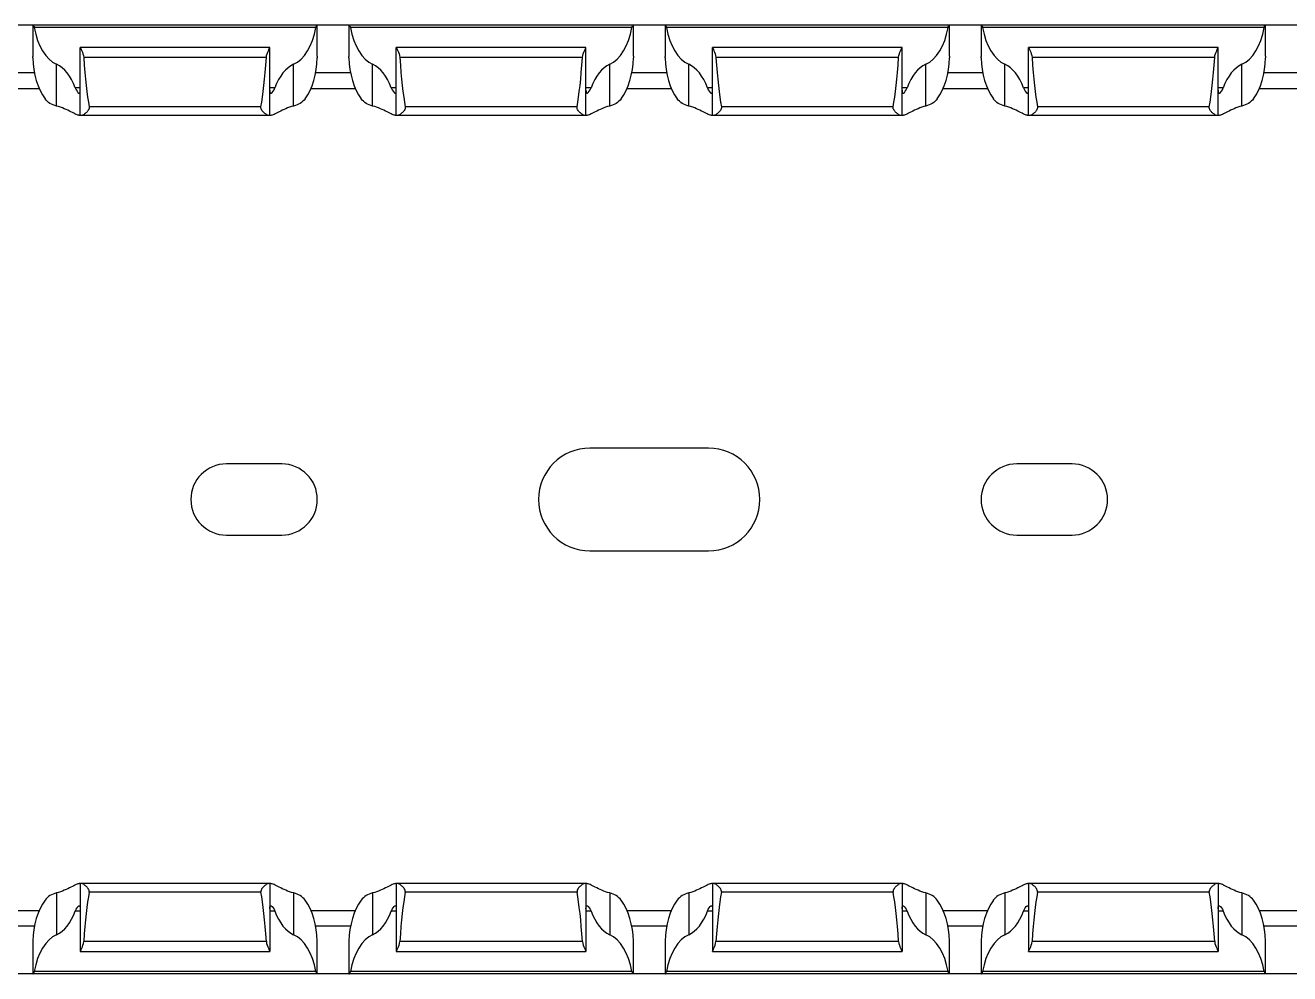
# Model space of a CAD drawing. Header units: millimetres. Extents: x -2573 to 2942, y -1220 to 2800.
# Drawn here: x 2418.4 to 2498.4, y 1097.3 to 1157.3 of the extents above; entities that cross this region are included whole.
import ezdxf

# ---------------------------------------------------------------- set-up
doc = ezdxf.new("R2010")
doc.units = ezdxf.units.MM

msp = doc.modelspace()

# ---------------------------------------------------------------- linework, layer by layer
at = {"linetype": 'Continuous', "lineweight": 30}
for p, q in [((2418.86, 1157.261), (2416.86, 1157.261)), ((2418.86, 1157.261), (2418.86, 1155.295)), ((2418.86, 1157.261), (2418.888, 1157.261)), ((2436.831, 1157.261), (2418.888, 1157.261)), ((2436.768, 1157.111), (2418.951, 1157.111)), ((2436.86, 1157.261), (2436.831, 1157.261)), ((2436.86, 1155.299), (2436.86, 1157.261)), ((2438.86, 1157.261), (2436.86, 1157.261)), ((2438.86, 1157.261), (2438.86, 1155.295)), ((2438.86, 1157.261), (2438.888, 1157.261)), ((2456.831, 1157.261), (2438.888, 1157.261)), ((2456.768, 1157.111), (2438.951, 1157.111)), ((2456.86, 1157.261), (2456.831, 1157.261)), ((2456.86, 1155.299), (2456.86, 1157.261)), ((2458.86, 1157.261), (2456.86, 1157.261)), ((2458.86, 1157.261), (2458.86, 1155.295)), ((2458.86, 1157.261), (2458.888, 1157.261)), ((2476.831, 1157.261), (2458.888, 1157.261)), ((2476.768, 1157.111), (2458.951, 1157.111)), ((2476.86, 1157.261), (2476.831, 1157.261)), ((2476.86, 1155.299), (2476.86, 1157.261)), ((2478.86, 1157.261), (2476.86, 1157.261)), ((2478.86, 1157.261), (2478.86, 1155.295)), ((2478.86, 1157.261), (2478.888, 1157.261)), ((2496.831, 1157.261), (2478.888, 1157.261)), ((2496.768, 1157.111), (2478.951, 1157.111)), ((2496.86, 1157.261), (2496.831, 1157.261)), ((2496.86, 1155.299), (2496.86, 1157.261)), ((2498.86, 1157.261), (2496.86, 1157.261)), ((2433.86, 1155.861), (2421.86, 1155.861)), ((2421.86, 1155.861), (2421.86, 1155.858)), ((2421.86, 1151.561), (2421.86, 1155.858)), ((2433.638, 1155.222), (2422.081, 1155.222)), ((2433.86, 1155.858), (2433.86, 1155.861)), ((2433.86, 1151.561), (2433.86, 1155.858)), ((2453.86, 1155.861), (2441.86, 1155.861)), ((2441.86, 1155.861), (2441.86, 1155.858)), ((2441.86, 1151.561), (2441.86, 1155.858)), ((2453.638, 1155.222), (2442.081, 1155.222)), ((2453.86, 1155.858), (2453.86, 1155.861)), ((2453.86, 1151.561), (2453.86, 1155.858)), ((2473.86, 1155.861), (2461.86, 1155.861)), ((2461.86, 1155.861), (2461.86, 1155.858)), ((2461.86, 1151.561), (2461.86, 1155.858)), ((2473.638, 1155.222), (2462.081, 1155.222)), ((2473.86, 1155.858), (2473.86, 1155.861)), ((2473.86, 1151.561), (2473.86, 1155.858)), ((2493.86, 1155.861), (2481.86, 1155.861)), ((2481.86, 1155.861), (2481.86, 1155.858)), ((2481.86, 1151.561), (2481.86, 1155.858)), ((2493.638, 1155.222), (2482.081, 1155.222)), ((2493.86, 1155.858), (2493.86, 1155.861)), ((2493.86, 1151.561), (2493.86, 1155.858)), ((2420.36, 1152.153), (2420.36, 1154.792)), ((2435.36, 1152.153), (2435.36, 1154.792)), ((2440.36, 1152.153), (2440.36, 1154.792)), ((2455.36, 1152.153), (2455.36, 1154.792)), ((2460.36, 1152.153), (2460.36, 1154.792)), ((2475.36, 1152.153), (2475.36, 1154.792)), ((2480.36, 1152.153), (2480.36, 1154.792)), ((2495.36, 1152.153), (2495.36, 1154.792)), ((2418.96, 1154.261), (2416.759, 1154.261)), ((2438.96, 1154.261), (2436.759, 1154.261)), ((2458.96, 1154.261), (2456.759, 1154.261)), ((2478.96, 1154.261), (2476.759, 1154.261)), ((2498.96, 1154.261), (2496.759, 1154.261)), ((2416.457, 1153.261), (2419.262, 1153.261)), ((2421.86, 1153.311), (2421.542, 1153.311)), ((2434.177, 1153.311), (2433.86, 1153.311)), ((2436.457, 1153.261), (2439.262, 1153.261)), ((2441.86, 1153.311), (2441.542, 1153.311)), ((2454.177, 1153.311), (2453.86, 1153.311)), ((2456.457, 1153.261), (2459.262, 1153.261)), ((2461.86, 1153.311), (2461.542, 1153.311)), ((2474.177, 1153.311), (2473.86, 1153.311)), ((2476.457, 1153.261), (2479.262, 1153.261)), ((2481.86, 1153.311), (2481.542, 1153.311)), ((2494.177, 1153.311), (2493.86, 1153.311)), ((2496.457, 1153.261), (2499.262, 1153.261)), ((2433.296, 1152.105), (2422.424, 1152.105)), ((2453.296, 1152.105), (2442.424, 1152.105)), ((2473.296, 1152.105), (2462.424, 1152.105)), ((2493.296, 1152.105), (2482.424, 1152.105)), ((2421.86, 1151.561), (2421.802, 1151.561)), ((2421.944, 1151.561), (2421.86, 1151.561)), ((2433.775, 1151.561), (2421.944, 1151.561)), ((2433.86, 1151.561), (2433.775, 1151.561)), ((2433.917, 1151.561), (2433.86, 1151.561)), ((2441.86, 1151.561), (2441.802, 1151.561)), ((2441.944, 1151.561), (2441.86, 1151.561)), ((2453.775, 1151.561), (2441.944, 1151.561)), ((2453.86, 1151.561), (2453.775, 1151.561)), ((2453.917, 1151.561), (2453.86, 1151.561)), ((2461.86, 1151.561), (2461.802, 1151.561)), ((2461.944, 1151.561), (2461.86, 1151.561)), ((2473.775, 1151.561), (2461.944, 1151.561)), ((2473.86, 1151.561), (2473.775, 1151.561)), ((2473.917, 1151.561), (2473.86, 1151.561)), ((2481.86, 1151.561), (2481.802, 1151.561)), ((2481.944, 1151.561), (2481.86, 1151.561)), ((2493.775, 1151.561), (2481.944, 1151.561)), ((2493.86, 1151.561), (2493.775, 1151.561)), ((2493.917, 1151.561), (2493.86, 1151.561)), ((2461.61, 1130.511), (2454.11, 1130.511)), ((2434.61, 1129.511), (2431.11, 1129.511)), ((2484.61, 1129.511), (2481.11, 1129.511)), ((2431.11, 1125.011), (2434.61, 1125.011)), ((2481.11, 1125.011), (2484.61, 1125.011)), ((2454.11, 1124.011), (2461.61, 1124.011)), ((2421.86, 1102.961), (2421.802, 1102.961)), ((2421.86, 1102.961), (2421.86, 1098.665)), ((2421.944, 1102.961), (2421.86, 1102.961)), ((2433.775, 1102.961), (2421.944, 1102.961)), ((2433.296, 1102.418), (2422.424, 1102.418)), ((2433.86, 1102.961), (2433.775, 1102.961)), ((2433.86, 1102.961), (2433.86, 1098.665)), ((2433.917, 1102.961), (2433.86, 1102.961)), ((2441.86, 1102.961), (2441.802, 1102.961)), ((2441.86, 1102.961), (2441.86, 1098.665)), ((2441.944, 1102.961), (2441.86, 1102.961)), ((2453.775, 1102.961), (2441.944, 1102.961)), ((2453.296, 1102.418), (2442.424, 1102.418)), ((2453.86, 1102.961), (2453.775, 1102.961)), ((2453.86, 1102.961), (2453.86, 1098.665)), ((2453.917, 1102.961), (2453.86, 1102.961)), ((2461.86, 1102.961), (2461.802, 1102.961)), ((2461.86, 1102.961), (2461.86, 1098.665)), ((2461.944, 1102.961), (2461.86, 1102.961)), ((2473.775, 1102.961), (2461.944, 1102.961)), ((2473.296, 1102.418), (2462.424, 1102.418)), ((2473.86, 1102.961), (2473.775, 1102.961)), ((2473.86, 1102.961), (2473.86, 1098.665)), ((2473.917, 1102.961), (2473.86, 1102.961)), ((2481.86, 1102.961), (2481.802, 1102.961)), ((2481.86, 1102.961), (2481.86, 1098.665)), ((2481.944, 1102.961), (2481.86, 1102.961)), ((2493.775, 1102.961), (2481.944, 1102.961)), ((2493.296, 1102.418), (2482.424, 1102.418)), ((2493.86, 1102.961), (2493.775, 1102.961)), ((2493.86, 1102.961), (2493.86, 1098.665)), ((2493.917, 1102.961), (2493.86, 1102.961)), ((2420.36, 1102.37), (2420.36, 1099.731)), ((2435.36, 1102.37), (2435.36, 1099.731)), ((2440.36, 1102.37), (2440.36, 1099.731)), ((2455.36, 1102.37), (2455.36, 1099.731)), ((2460.36, 1102.37), (2460.36, 1099.731)), ((2475.36, 1102.37), (2475.36, 1099.731)), ((2480.36, 1102.37), (2480.36, 1099.731)), ((2495.36, 1102.37), (2495.36, 1099.731)), ((2416.457, 1101.261), (2419.262, 1101.261)), ((2421.86, 1101.211), (2421.542, 1101.211)), ((2434.177, 1101.211), (2433.86, 1101.211)), ((2436.457, 1101.261), (2439.262, 1101.261)), ((2441.86, 1101.211), (2441.542, 1101.211)), ((2454.177, 1101.211), (2453.86, 1101.211)), ((2456.457, 1101.261), (2459.262, 1101.261)), ((2461.86, 1101.211), (2461.542, 1101.211)), ((2474.177, 1101.211), (2473.86, 1101.211)), ((2476.457, 1101.261), (2479.262, 1101.261)), ((2481.86, 1101.211), (2481.542, 1101.211)), ((2494.177, 1101.211), (2493.86, 1101.211)), ((2496.457, 1101.261), (2499.262, 1101.261)), ((2418.96, 1100.261), (2416.759, 1100.261)), ((2438.96, 1100.261), (2436.759, 1100.261)), ((2458.96, 1100.261), (2456.759, 1100.261)), ((2478.96, 1100.261), (2476.759, 1100.261)), ((2498.96, 1100.261), (2496.759, 1100.261)), ((2418.86, 1099.227), (2418.86, 1097.261)), ((2433.638, 1099.3), (2422.081, 1099.3)), ((2436.86, 1097.261), (2436.86, 1099.224)), ((2438.86, 1099.227), (2438.86, 1097.261)), ((2453.638, 1099.3), (2442.081, 1099.3)), ((2456.86, 1097.261), (2456.86, 1099.224)), ((2458.86, 1099.227), (2458.86, 1097.261)), ((2473.638, 1099.3), (2462.081, 1099.3)), ((2476.86, 1097.261), (2476.86, 1099.224)), ((2478.86, 1099.227), (2478.86, 1097.261)), ((2493.638, 1099.3), (2482.081, 1099.3)), ((2496.86, 1097.261), (2496.86, 1099.224)), ((2421.86, 1098.661), (2421.86, 1098.665)), ((2421.86, 1098.661), (2433.86, 1098.661)), ((2433.86, 1098.665), (2433.86, 1098.661)), ((2441.86, 1098.661), (2441.86, 1098.665)), ((2441.86, 1098.661), (2453.86, 1098.661)), ((2453.86, 1098.665), (2453.86, 1098.661)), ((2461.86, 1098.661), (2461.86, 1098.665)), ((2461.86, 1098.661), (2473.86, 1098.661)), ((2473.86, 1098.665), (2473.86, 1098.661)), ((2481.86, 1098.661), (2481.86, 1098.665)), ((2481.86, 1098.661), (2493.86, 1098.661)), ((2493.86, 1098.665), (2493.86, 1098.661)), ((2418.86, 1097.261), (2416.86, 1097.261)), ((2418.86, 1097.261), (2418.888, 1097.261)), ((2436.831, 1097.261), (2418.888, 1097.261)), ((2436.768, 1097.411), (2418.951, 1097.411)), ((2436.86, 1097.261), (2436.831, 1097.261)), ((2438.86, 1097.261), (2436.86, 1097.261)), ((2438.86, 1097.261), (2438.888, 1097.261)), ((2456.831, 1097.261), (2438.888, 1097.261)), ((2456.768, 1097.411), (2438.951, 1097.411)), ((2456.86, 1097.261), (2456.831, 1097.261)), ((2458.86, 1097.261), (2456.86, 1097.261)), ((2458.86, 1097.261), (2458.888, 1097.261)), ((2476.831, 1097.261), (2458.888, 1097.261)), ((2476.768, 1097.411), (2458.951, 1097.411)), ((2476.86, 1097.261), (2476.831, 1097.261)), ((2478.86, 1097.261), (2476.86, 1097.261)), ((2478.86, 1097.261), (2478.888, 1097.261)), ((2496.831, 1097.261), (2478.888, 1097.261)), ((2496.768, 1097.411), (2478.951, 1097.411)), ((2496.86, 1097.261), (2496.831, 1097.261)), ((2498.86, 1097.261), (2496.86, 1097.261))]:
    msp.add_line(p, q, dxfattribs=at)
for centre, radius, start, end in [((2454.11, 1127.261), 3.25, 90, 270), ((2461.61, 1127.261), 3.25, 270, 90), ((2431.11, 1127.261), 2.25, 90, 270), ((2434.61, 1127.261), 2.25, 270, 90), ((2481.11, 1127.261), 2.25, 90, 270), ((2484.61, 1127.261), 2.25, 270, 90)]:
    msp.add_arc(centre, radius, start, end, dxfattribs=at)
for centre, major_axis, ratio, start_param, end_param in [((2420.86, 1158.146), (0, 3.464), 0.57735, 1.874101, 2.888912), ((2434.86, 1158.146), (0, 3.464), 0.57735, 3.394273, 4.409084), ((2440.86, 1158.146), (0, 3.464), 0.57735, 1.874101, 2.888912), ((2454.86, 1158.146), (0, 3.464), 0.57735, 3.394273, 4.409084), ((2460.86, 1158.146), (0, 3.464), 0.57735, 1.874101, 2.888912), ((2474.86, 1158.146), (0, 3.464), 0.57735, 3.394273, 4.409084), ((2480.86, 1158.146), (0, 3.464), 0.57735, 1.874101, 2.888912), ((2494.86, 1158.146), (0, 3.464), 0.57735, 3.394273, 4.409084), ((2420.86, 1155.346), (0, 3.464), 0.57735, 1.609674, 2.480666), ((2422.86, 1162.392), (0, 11.43), 0.087489, 2.248826, 2.690566), ((2432.86, 1162.392), (0, 11.43), 0.087489, 3.592619, 4.034359), ((2434.86, 1155.346), (0, 3.464), 0.57735, 3.80252, 4.673511), ((2440.86, 1155.346), (0, 3.464), 0.57735, 1.609674, 2.480666), ((2442.86, 1162.392), (0, 11.43), 0.087489, 2.248826, 2.690566), ((2452.86, 1162.392), (0, 11.43), 0.087489, 3.592619, 4.034359), ((2454.86, 1155.346), (0, 3.464), 0.57735, 3.80252, 4.673511), ((2460.86, 1155.346), (0, 3.464), 0.57735, 1.609674, 2.480666), ((2462.86, 1162.392), (0, 11.43), 0.087489, 2.248826, 2.690566), ((2472.86, 1162.392), (0, 11.43), 0.087489, 3.592619, 4.034359), ((2474.86, 1155.346), (0, 3.464), 0.57735, 3.80252, 4.673511), ((2480.86, 1155.346), (0, 3.464), 0.57735, 1.609674, 2.480666), ((2482.86, 1162.392), (0, 11.43), 0.087489, 2.248826, 2.690566), ((2492.86, 1162.392), (0, 11.43), 0.087489, 3.592619, 4.034359), ((2494.86, 1155.346), (0, 3.464), 0.57735, 3.80252, 4.673511), ((2419.86, 1151.438), (0, 3.464), 0.57735, 5.283837, 6.030505), ((2435.86, 1151.438), (0, 3.464), 0.57735, 0.25268, 0.999349), ((2439.86, 1151.438), (0, 3.464), 0.57735, 5.283837, 6.030505), ((2455.86, 1151.438), (0, 3.464), 0.57735, 0.25268, 0.999349), ((2459.86, 1151.438), (0, 3.464), 0.57735, 5.283837, 6.030505), ((2475.86, 1151.438), (0, 3.464), 0.57735, 0.25268, 0.999349), ((2479.86, 1151.438), (0, 3.464), 0.57735, 5.283837, 6.030505), ((2495.86, 1151.438), (0, 3.464), 0.57735, 0.25268, 0.999349), ((2422.86, 1092.131), (0, 11.43), 0.087489, 0.451027, 0.892766), ((2432.86, 1092.131), (0, 11.43), 0.087489, 5.390419, 5.832158), ((2442.86, 1092.131), (0, 11.43), 0.087489, 0.451027, 0.892766), ((2452.86, 1092.131), (0, 11.43), 0.087489, 5.390419, 5.832158), ((2462.86, 1092.131), (0, 11.43), 0.087489, 0.451027, 0.892766), ((2472.86, 1092.131), (0, 11.43), 0.087489, 5.390419, 5.832158), ((2482.86, 1092.131), (0, 11.43), 0.087489, 0.451027, 0.892766), ((2492.86, 1092.131), (0, 11.43), 0.087489, 5.390419, 5.832158), ((2420.86, 1099.176), (0, 3.464), 0.57735, 0.660927, 1.531918), ((2434.86, 1099.176), (0, 3.464), 0.57735, 4.751267, 5.622258), ((2440.86, 1099.176), (0, 3.464), 0.57735, 0.660927, 1.531918), ((2454.86, 1099.176), (0, 3.464), 0.57735, 4.751267, 5.622258), ((2460.86, 1099.176), (0, 3.464), 0.57735, 0.660927, 1.531918), ((2474.86, 1099.176), (0, 3.464), 0.57735, 4.751267, 5.622258), ((2480.86, 1099.176), (0, 3.464), 0.57735, 0.660927, 1.531918), ((2494.86, 1099.176), (0, 3.464), 0.57735, 4.751267, 5.622258), ((2419.86, 1103.085), (0, 3.464), 0.57735, 3.394273, 4.140941), ((2435.86, 1103.085), (0, 3.464), 0.57735, 2.142244, 2.888912), ((2439.86, 1103.085), (0, 3.464), 0.57735, 3.394273, 4.140941), ((2455.86, 1103.085), (0, 3.464), 0.57735, 2.142244, 2.888912), ((2459.86, 1103.085), (0, 3.464), 0.57735, 3.394273, 4.140941), ((2475.86, 1103.085), (0, 3.464), 0.57735, 2.142244, 2.888912), ((2479.86, 1103.085), (0, 3.464), 0.57735, 3.394273, 4.140941), ((2495.86, 1103.085), (0, 3.464), 0.57735, 2.142244, 2.888912), ((2420.86, 1096.376), (0, 3.464), 0.57735, 0.25268, 1.267492), ((2434.86, 1096.376), (0, 3.464), 0.57735, 5.015694, 6.030505), ((2440.86, 1096.376), (0, 3.464), 0.57735, 0.25268, 1.267492), ((2454.86, 1096.376), (0, 3.464), 0.57735, 5.015694, 6.030505), ((2460.86, 1096.376), (0, 3.464), 0.57735, 0.25268, 1.267492), ((2474.86, 1096.376), (0, 3.464), 0.57735, 5.015694, 6.030505), ((2480.86, 1096.376), (0, 3.464), 0.57735, 0.25268, 1.267492), ((2494.86, 1096.376), (0, 3.464), 0.57735, 5.015694, 6.030505)]:
    msp.add_ellipse(centre, major_axis=major_axis, ratio=ratio, start_param=start_param, end_param=end_param, dxfattribs=at)
for points, knots in [([(2418.888, 1157.261), (2418.897, 1157.261), (2418.909, 1157.247), (2418.931, 1157.195), (2418.943, 1157.157), (2418.951, 1157.111)], [0, 0, 0, 0, 0.5, 0.5, 1, 1, 1, 1]), ([(2436.768, 1157.111), (2436.777, 1157.157), (2436.788, 1157.195), (2436.811, 1157.247), (2436.822, 1157.261), (2436.831, 1157.261)], [0, 0, 0, 0, 0.5, 0.5, 1, 1, 1, 1]), ([(2438.888, 1157.261), (2438.897, 1157.261), (2438.909, 1157.247), (2438.931, 1157.195), (2438.943, 1157.157), (2438.951, 1157.111)], [0, 0, 0, 0, 0.5, 0.5, 1, 1, 1, 1]), ([(2456.768, 1157.111), (2456.777, 1157.157), (2456.788, 1157.195), (2456.811, 1157.247), (2456.822, 1157.261), (2456.831, 1157.261)], [0, 0, 0, 0, 0.5, 0.5, 1, 1, 1, 1]), ([(2458.888, 1157.261), (2458.897, 1157.261), (2458.909, 1157.247), (2458.931, 1157.195), (2458.943, 1157.157), (2458.951, 1157.111)], [0, 0, 0, 0, 0.5, 0.5, 1, 1, 1, 1]), ([(2476.768, 1157.111), (2476.777, 1157.157), (2476.788, 1157.195), (2476.811, 1157.247), (2476.822, 1157.261), (2476.831, 1157.261)], [0, 0, 0, 0, 0.5, 0.5, 1, 1, 1, 1]), ([(2478.888, 1157.261), (2478.897, 1157.261), (2478.909, 1157.247), (2478.931, 1157.195), (2478.943, 1157.157), (2478.951, 1157.111)], [0, 0, 0, 0, 0.5, 0.5, 1, 1, 1, 1]), ([(2496.768, 1157.111), (2496.777, 1157.157), (2496.788, 1157.195), (2496.811, 1157.247), (2496.822, 1157.261), (2496.831, 1157.261)], [0, 0, 0, 0, 0.5, 0.5, 1, 1, 1, 1]), ([(2418.861, 1155.211), (2418.861, 1155.224), (2418.86, 1155.257), (2418.86, 1155.28), (2418.86, 1155.295)], [0, 0, 0, 0, 0.381561, 1, 1, 1, 1]), ([(2421.86, 1155.858), (2421.86, 1155.849), (2421.87, 1155.826), (2421.906, 1155.755), (2421.931, 1155.707), (2422.009, 1155.538), (2422.069, 1155.389), (2422.081, 1155.222)], [0, 0, 0, 0, 0.25, 0.25, 0.5, 0.5, 1, 1, 1, 1]), ([(2433.638, 1155.222), (2433.65, 1155.388), (2433.71, 1155.539), (2433.789, 1155.707), (2433.813, 1155.755), (2433.849, 1155.826), (2433.86, 1155.849), (2433.86, 1155.858)], [0, 0, 0, 0, 0.5, 0.5, 0.75, 0.75, 1, 1, 1, 1]), ([(2436.86, 1155.299), (2436.86, 1155.298), (2436.86, 1155.281), (2436.859, 1155.247), (2436.858, 1155.215), (2436.858, 1155.211)], [0, 0, 0, 0, 0.03818, 0.888921, 1, 1, 1, 1]), ([(2438.861, 1155.211), (2438.861, 1155.224), (2438.86, 1155.257), (2438.86, 1155.28), (2438.86, 1155.295)], [0, 0, 0, 0, 0.381561, 1, 1, 1, 1]), ([(2441.86, 1155.858), (2441.86, 1155.849), (2441.87, 1155.826), (2441.906, 1155.755), (2441.931, 1155.707), (2442.009, 1155.538), (2442.069, 1155.389), (2442.081, 1155.222)], [0, 0, 0, 0, 0.25, 0.25, 0.5, 0.5, 1, 1, 1, 1]), ([(2453.638, 1155.222), (2453.65, 1155.388), (2453.71, 1155.539), (2453.789, 1155.707), (2453.813, 1155.755), (2453.849, 1155.826), (2453.86, 1155.849), (2453.86, 1155.858)], [0, 0, 0, 0, 0.5, 0.5, 0.75, 0.75, 1, 1, 1, 1]), ([(2456.86, 1155.299), (2456.86, 1155.298), (2456.86, 1155.281), (2456.859, 1155.247), (2456.858, 1155.215), (2456.858, 1155.211)], [0, 0, 0, 0, 0.03818, 0.88892, 1, 1, 1, 1]), ([(2458.861, 1155.211), (2458.861, 1155.224), (2458.86, 1155.257), (2458.86, 1155.28), (2458.86, 1155.295)], [0, 0, 0, 0, 0.3815603, 1, 1, 1, 1]), ([(2461.86, 1155.858), (2461.86, 1155.849), (2461.87, 1155.826), (2461.906, 1155.755), (2461.931, 1155.707), (2462.009, 1155.538), (2462.069, 1155.389), (2462.081, 1155.222)], [0, 0, 0, 0, 0.25, 0.25, 0.5, 0.5, 1, 1, 1, 1]), ([(2473.638, 1155.222), (2473.65, 1155.388), (2473.71, 1155.539), (2473.789, 1155.707), (2473.813, 1155.755), (2473.849, 1155.826), (2473.86, 1155.849), (2473.86, 1155.858)], [0, 0, 0, 0, 0.5, 0.5, 0.75, 0.75, 1, 1, 1, 1]), ([(2476.86, 1155.299), (2476.86, 1155.298), (2476.86, 1155.281), (2476.859, 1155.247), (2476.858, 1155.215), (2476.858, 1155.211)], [0, 0, 0, 0, 0.038179, 0.88892, 1, 1, 1, 1]), ([(2478.861, 1155.211), (2478.861, 1155.224), (2478.86, 1155.257), (2478.86, 1155.28), (2478.86, 1155.295)], [0, 0, 0, 0, 0.381561, 1, 1, 1, 1]), ([(2481.86, 1155.858), (2481.86, 1155.849), (2481.87, 1155.826), (2481.906, 1155.755), (2481.931, 1155.707), (2482.009, 1155.538), (2482.069, 1155.389), (2482.081, 1155.222)], [0, 0, 0, 0, 0.25, 0.25, 0.5, 0.5, 1, 1, 1, 1]), ([(2493.638, 1155.222), (2493.65, 1155.388), (2493.71, 1155.539), (2493.789, 1155.707), (2493.813, 1155.755), (2493.849, 1155.826), (2493.86, 1155.849), (2493.86, 1155.858)], [0, 0, 0, 0, 0.5, 0.5, 0.75, 0.75, 1, 1, 1, 1]), ([(2496.86, 1155.299), (2496.86, 1155.298), (2496.86, 1155.281), (2496.859, 1155.247), (2496.858, 1155.215), (2496.858, 1155.211)], [0, 0, 0, 0, 0.038179, 0.88892, 1, 1, 1, 1]), ([(2421.542, 1153.311), (2421.608, 1153.132), (2421.705, 1153.007), (2421.801, 1152.954), (2421.825, 1152.959), (2421.854, 1153.018), (2421.86, 1153.073), (2421.86, 1153.147)], [0, 0, 0, 0, 0.5, 0.5, 0.75, 0.75, 1, 1, 1, 1]), ([(2433.86, 1153.147), (2433.86, 1153.074), (2433.865, 1153.019), (2433.894, 1152.959), (2433.918, 1152.954), (2434.015, 1153.008), (2434.111, 1153.133), (2434.177, 1153.311)], [0, 0, 0, 0, 0.25, 0.25, 0.5, 0.5, 1, 1, 1, 1]), ([(2441.542, 1153.311), (2441.608, 1153.132), (2441.705, 1153.007), (2441.801, 1152.954), (2441.825, 1152.959), (2441.854, 1153.018), (2441.86, 1153.073), (2441.86, 1153.147)], [0, 0, 0, 0, 0.5, 0.5, 0.75, 0.75, 1, 1, 1, 1]), ([(2453.86, 1153.147), (2453.86, 1153.074), (2453.865, 1153.019), (2453.894, 1152.959), (2453.918, 1152.954), (2454.015, 1153.008), (2454.111, 1153.133), (2454.177, 1153.311)], [0, 0, 0, 0, 0.25, 0.25, 0.5, 0.5, 1, 1, 1, 1]), ([(2461.542, 1153.311), (2461.608, 1153.132), (2461.705, 1153.007), (2461.801, 1152.954), (2461.825, 1152.959), (2461.854, 1153.018), (2461.86, 1153.073), (2461.86, 1153.147)], [0, 0, 0, 0, 0.5, 0.5, 0.75, 0.75, 1, 1, 1, 1]), ([(2473.86, 1153.147), (2473.86, 1153.074), (2473.865, 1153.019), (2473.894, 1152.959), (2473.918, 1152.954), (2474.015, 1153.008), (2474.111, 1153.133), (2474.177, 1153.311)], [0, 0, 0, 0, 0.25, 0.25, 0.5, 0.5, 1, 1, 1, 1]), ([(2481.542, 1153.311), (2481.608, 1153.132), (2481.705, 1153.007), (2481.801, 1152.954), (2481.825, 1152.959), (2481.854, 1153.018), (2481.86, 1153.073), (2481.86, 1153.147)], [0, 0, 0, 0, 0.5, 0.5, 0.75, 0.75, 1, 1, 1, 1]), ([(2493.86, 1153.147), (2493.86, 1153.074), (2493.865, 1153.019), (2493.894, 1152.959), (2493.918, 1152.954), (2494.015, 1153.008), (2494.111, 1153.133), (2494.177, 1153.311)], [0, 0, 0, 0, 0.25, 0.25, 0.5, 0.5, 1, 1, 1, 1]), ([(2420.36, 1152.153), (2420.211, 1152.19), (2420.07, 1152.246), (2419.824, 1152.398), (2419.718, 1152.496), (2419.632, 1152.611)], [0, 0, 0, 0, 0.5, 0.5, 1, 1, 1, 1]), ([(2421.802, 1151.561), (2421.78, 1151.561), (2421.751, 1151.567), (2421.682, 1151.589), (2421.642, 1151.605), (2421.505, 1151.666), (2421.396, 1151.722), (2421.144, 1151.847), (2421.005, 1151.916), (2420.701, 1152.047), (2420.535, 1152.109), (2420.36, 1152.153)], [0, 0, 0, 0, 0.125, 0.125, 0.25, 0.25, 0.5, 0.5, 0.75, 0.75, 1, 1, 1, 1]), ([(2422.424, 1152.105), (2422.431, 1152.065), (2422.428, 1152.023), (2422.403, 1151.945), (2422.384, 1151.91), (2422.318, 1151.814), (2422.265, 1151.761), (2422.162, 1151.67), (2422.111, 1151.632), (2422.018, 1151.578), (2421.977, 1151.561), (2421.944, 1151.561)], [0, 0, 0, 0, 0.125, 0.125, 0.25, 0.25, 0.5, 0.5, 0.75, 0.75, 1, 1, 1, 1]), ([(2433.775, 1151.561), (2433.742, 1151.561), (2433.7, 1151.578), (2433.608, 1151.633), (2433.557, 1151.671), (2433.454, 1151.761), (2433.401, 1151.814), (2433.336, 1151.91), (2433.316, 1151.945), (2433.292, 1152.023), (2433.288, 1152.065), (2433.296, 1152.105)], [0, 0, 0, 0, 0.25, 0.25, 0.5, 0.5, 0.75, 0.75, 0.875, 0.875, 1, 1, 1, 1]), ([(2435.36, 1152.153), (2435.183, 1152.108), (2435.018, 1152.046), (2434.714, 1151.916), (2434.573, 1151.847), (2434.325, 1151.722), (2434.213, 1151.666), (2434.077, 1151.605), (2434.037, 1151.589), (2433.968, 1151.567), (2433.939, 1151.561), (2433.917, 1151.561)], [0, 0, 0, 0, 0.25, 0.25, 0.5, 0.5, 0.75, 0.75, 0.875, 0.875, 1, 1, 1, 1]), ([(2436.087, 1152.611), (2436.002, 1152.496), (2435.896, 1152.399), (2435.649, 1152.246), (2435.509, 1152.19), (2435.36, 1152.153)], [0, 0, 0, 0, 0.5, 0.5, 1, 1, 1, 1]), ([(2440.36, 1152.153), (2440.211, 1152.19), (2440.07, 1152.246), (2439.824, 1152.398), (2439.718, 1152.496), (2439.632, 1152.611)], [0, 0, 0, 0, 0.5, 0.5, 1, 1, 1, 1]), ([(2441.802, 1151.561), (2441.78, 1151.561), (2441.751, 1151.567), (2441.682, 1151.589), (2441.642, 1151.605), (2441.505, 1151.666), (2441.396, 1151.722), (2441.144, 1151.847), (2441.005, 1151.916), (2440.701, 1152.047), (2440.535, 1152.109), (2440.36, 1152.153)], [0, 0, 0, 0, 0.125, 0.125, 0.25, 0.25, 0.5, 0.5, 0.75, 0.75, 1, 1, 1, 1]), ([(2442.424, 1152.105), (2442.431, 1152.065), (2442.428, 1152.023), (2442.403, 1151.945), (2442.384, 1151.91), (2442.318, 1151.814), (2442.265, 1151.761), (2442.162, 1151.67), (2442.111, 1151.632), (2442.018, 1151.578), (2441.977, 1151.561), (2441.944, 1151.561)], [0, 0, 0, 0, 0.125, 0.125, 0.25, 0.25, 0.5, 0.5, 0.75, 0.75, 1, 1, 1, 1]), ([(2453.775, 1151.561), (2453.742, 1151.561), (2453.7, 1151.578), (2453.608, 1151.633), (2453.557, 1151.671), (2453.454, 1151.761), (2453.401, 1151.814), (2453.336, 1151.91), (2453.316, 1151.945), (2453.292, 1152.023), (2453.288, 1152.065), (2453.296, 1152.105)], [0, 0, 0, 0, 0.25, 0.25, 0.5, 0.5, 0.75, 0.75, 0.875, 0.875, 1, 1, 1, 1]), ([(2455.36, 1152.153), (2455.183, 1152.108), (2455.018, 1152.046), (2454.714, 1151.916), (2454.573, 1151.847), (2454.325, 1151.722), (2454.213, 1151.666), (2454.077, 1151.605), (2454.037, 1151.589), (2453.968, 1151.567), (2453.939, 1151.561), (2453.917, 1151.561)], [0, 0, 0, 0, 0.25, 0.25, 0.5, 0.5, 0.75, 0.75, 0.875, 0.875, 1, 1, 1, 1]), ([(2456.087, 1152.611), (2456.002, 1152.496), (2455.896, 1152.399), (2455.649, 1152.246), (2455.509, 1152.19), (2455.36, 1152.153)], [0, 0, 0, 0, 0.5, 0.5, 1, 1, 1, 1]), ([(2460.36, 1152.153), (2460.211, 1152.19), (2460.07, 1152.246), (2459.824, 1152.398), (2459.718, 1152.496), (2459.632, 1152.611)], [0, 0, 0, 0, 0.5, 0.5, 1, 1, 1, 1]), ([(2461.802, 1151.561), (2461.78, 1151.561), (2461.751, 1151.567), (2461.682, 1151.589), (2461.642, 1151.605), (2461.505, 1151.666), (2461.396, 1151.722), (2461.144, 1151.847), (2461.005, 1151.916), (2460.701, 1152.047), (2460.535, 1152.109), (2460.36, 1152.153)], [0, 0, 0, 0, 0.125, 0.125, 0.25, 0.25, 0.5, 0.5, 0.75, 0.75, 1, 1, 1, 1]), ([(2462.424, 1152.105), (2462.431, 1152.065), (2462.428, 1152.023), (2462.403, 1151.945), (2462.384, 1151.91), (2462.318, 1151.814), (2462.265, 1151.761), (2462.162, 1151.67), (2462.111, 1151.632), (2462.018, 1151.578), (2461.977, 1151.561), (2461.944, 1151.561)], [0, 0, 0, 0, 0.125, 0.125, 0.25, 0.25, 0.5, 0.5, 0.75, 0.75, 1, 1, 1, 1]), ([(2473.775, 1151.561), (2473.742, 1151.561), (2473.7, 1151.578), (2473.608, 1151.633), (2473.557, 1151.671), (2473.454, 1151.761), (2473.401, 1151.814), (2473.336, 1151.91), (2473.316, 1151.945), (2473.292, 1152.023), (2473.288, 1152.065), (2473.296, 1152.105)], [0, 0, 0, 0, 0.25, 0.25, 0.5, 0.5, 0.75, 0.75, 0.875, 0.875, 1, 1, 1, 1]), ([(2475.36, 1152.153), (2475.183, 1152.108), (2475.018, 1152.046), (2474.714, 1151.916), (2474.573, 1151.847), (2474.325, 1151.722), (2474.213, 1151.666), (2474.077, 1151.605), (2474.037, 1151.589), (2473.968, 1151.567), (2473.939, 1151.561), (2473.917, 1151.561)], [0, 0, 0, 0, 0.25, 0.25, 0.5, 0.5, 0.75, 0.75, 0.875, 0.875, 1, 1, 1, 1]), ([(2476.087, 1152.611), (2476.002, 1152.496), (2475.896, 1152.399), (2475.649, 1152.246), (2475.509, 1152.19), (2475.36, 1152.153)], [0, 0, 0, 0, 0.5, 0.5, 1, 1, 1, 1]), ([(2480.36, 1152.153), (2480.211, 1152.19), (2480.07, 1152.246), (2479.824, 1152.398), (2479.718, 1152.496), (2479.632, 1152.611)], [0, 0, 0, 0, 0.5, 0.5, 1, 1, 1, 1]), ([(2481.802, 1151.561), (2481.78, 1151.561), (2481.751, 1151.567), (2481.682, 1151.589), (2481.642, 1151.605), (2481.505, 1151.666), (2481.396, 1151.722), (2481.144, 1151.847), (2481.005, 1151.916), (2480.701, 1152.047), (2480.535, 1152.109), (2480.36, 1152.153)], [0, 0, 0, 0, 0.125, 0.125, 0.25, 0.25, 0.5, 0.5, 0.75, 0.75, 1, 1, 1, 1]), ([(2482.424, 1152.105), (2482.431, 1152.065), (2482.428, 1152.023), (2482.403, 1151.945), (2482.384, 1151.91), (2482.318, 1151.814), (2482.265, 1151.761), (2482.162, 1151.67), (2482.111, 1151.632), (2482.018, 1151.578), (2481.977, 1151.561), (2481.944, 1151.561)], [0, 0, 0, 0, 0.125, 0.125, 0.25, 0.25, 0.5, 0.5, 0.75, 0.75, 1, 1, 1, 1]), ([(2493.775, 1151.561), (2493.742, 1151.561), (2493.7, 1151.578), (2493.608, 1151.633), (2493.557, 1151.671), (2493.454, 1151.761), (2493.401, 1151.814), (2493.336, 1151.91), (2493.316, 1151.945), (2493.292, 1152.023), (2493.288, 1152.065), (2493.296, 1152.105)], [0, 0, 0, 0, 0.25, 0.25, 0.5, 0.5, 0.75, 0.75, 0.875, 0.875, 1, 1, 1, 1]), ([(2495.36, 1152.153), (2495.183, 1152.108), (2495.018, 1152.046), (2494.714, 1151.916), (2494.573, 1151.847), (2494.325, 1151.722), (2494.213, 1151.666), (2494.077, 1151.605), (2494.037, 1151.589), (2493.968, 1151.567), (2493.939, 1151.561), (2493.917, 1151.561)], [0, 0, 0, 0, 0.25, 0.25, 0.5, 0.5, 0.75, 0.75, 0.875, 0.875, 1, 1, 1, 1]), ([(2496.087, 1152.611), (2496.002, 1152.496), (2495.896, 1152.399), (2495.649, 1152.246), (2495.509, 1152.19), (2495.36, 1152.153)], [0, 0, 0, 0, 0.5, 0.5, 1, 1, 1, 1]), ([(2421.802, 1102.961), (2421.78, 1102.961), (2421.751, 1102.955), (2421.682, 1102.933), (2421.642, 1102.917), (2421.505, 1102.856), (2421.396, 1102.8), (2421.144, 1102.675), (2421.005, 1102.606), (2420.701, 1102.476), (2420.535, 1102.414), (2420.36, 1102.37)], [0, 0, 0, 0, 0.125, 0.125, 0.25, 0.25, 0.5, 0.5, 0.75, 0.75, 1, 1, 1, 1]), ([(2422.424, 1102.418), (2422.431, 1102.458), (2422.428, 1102.5), (2422.403, 1102.577), (2422.384, 1102.612), (2422.318, 1102.709), (2422.265, 1102.761), (2422.162, 1102.852), (2422.111, 1102.89), (2422.018, 1102.945), (2421.977, 1102.961), (2421.944, 1102.961)], [0, 0, 0, 0, 0.125, 0.125, 0.25, 0.25, 0.5, 0.5, 0.75, 0.75, 1, 1, 1, 1]), ([(2433.775, 1102.961), (2433.742, 1102.961), (2433.7, 1102.944), (2433.608, 1102.89), (2433.557, 1102.852), (2433.454, 1102.761), (2433.401, 1102.708), (2433.336, 1102.612), (2433.316, 1102.577), (2433.292, 1102.5), (2433.288, 1102.457), (2433.296, 1102.418)], [0, 0, 0, 0, 0.25, 0.25, 0.5, 0.5, 0.75, 0.75, 0.875, 0.875, 1, 1, 1, 1]), ([(2435.36, 1102.37), (2435.183, 1102.414), (2435.018, 1102.476), (2434.714, 1102.606), (2434.573, 1102.676), (2434.325, 1102.8), (2434.213, 1102.857), (2434.077, 1102.917), (2434.037, 1102.933), (2433.968, 1102.955), (2433.939, 1102.961), (2433.917, 1102.961)], [0, 0, 0, 0, 0.25, 0.25, 0.5, 0.5, 0.75, 0.75, 0.875, 0.875, 1, 1, 1, 1]), ([(2441.802, 1102.961), (2441.78, 1102.961), (2441.751, 1102.955), (2441.682, 1102.933), (2441.642, 1102.917), (2441.505, 1102.856), (2441.396, 1102.8), (2441.144, 1102.675), (2441.005, 1102.606), (2440.701, 1102.476), (2440.535, 1102.414), (2440.36, 1102.37)], [0, 0, 0, 0, 0.125, 0.125, 0.25, 0.25, 0.5, 0.5, 0.75, 0.75, 1, 1, 1, 1]), ([(2442.424, 1102.418), (2442.431, 1102.458), (2442.428, 1102.5), (2442.403, 1102.577), (2442.384, 1102.612), (2442.318, 1102.709), (2442.265, 1102.761), (2442.162, 1102.852), (2442.111, 1102.89), (2442.018, 1102.945), (2441.977, 1102.961), (2441.944, 1102.961)], [0, 0, 0, 0, 0.125, 0.125, 0.25, 0.25, 0.5, 0.5, 0.75, 0.75, 1, 1, 1, 1]), ([(2453.775, 1102.961), (2453.742, 1102.961), (2453.7, 1102.944), (2453.608, 1102.89), (2453.557, 1102.852), (2453.454, 1102.761), (2453.401, 1102.708), (2453.336, 1102.612), (2453.316, 1102.577), (2453.292, 1102.5), (2453.288, 1102.457), (2453.296, 1102.418)], [0, 0, 0, 0, 0.25, 0.25, 0.5, 0.5, 0.75, 0.75, 0.875, 0.875, 1, 1, 1, 1]), ([(2455.36, 1102.37), (2455.183, 1102.414), (2455.018, 1102.476), (2454.714, 1102.606), (2454.573, 1102.676), (2454.325, 1102.8), (2454.213, 1102.857), (2454.077, 1102.917), (2454.037, 1102.933), (2453.968, 1102.955), (2453.939, 1102.961), (2453.917, 1102.961)], [0, 0, 0, 0, 0.25, 0.25, 0.5, 0.5, 0.75, 0.75, 0.875, 0.875, 1, 1, 1, 1]), ([(2461.802, 1102.961), (2461.78, 1102.961), (2461.751, 1102.955), (2461.682, 1102.933), (2461.642, 1102.917), (2461.505, 1102.856), (2461.396, 1102.8), (2461.144, 1102.675), (2461.005, 1102.606), (2460.701, 1102.476), (2460.535, 1102.414), (2460.36, 1102.37)], [0, 0, 0, 0, 0.125, 0.125, 0.25, 0.25, 0.5, 0.5, 0.75, 0.75, 1, 1, 1, 1]), ([(2462.424, 1102.418), (2462.431, 1102.458), (2462.428, 1102.5), (2462.403, 1102.577), (2462.384, 1102.612), (2462.318, 1102.709), (2462.265, 1102.761), (2462.162, 1102.852), (2462.111, 1102.89), (2462.018, 1102.945), (2461.977, 1102.961), (2461.944, 1102.961)], [0, 0, 0, 0, 0.125, 0.125, 0.25, 0.25, 0.5, 0.5, 0.75, 0.75, 1, 1, 1, 1]), ([(2473.775, 1102.961), (2473.742, 1102.961), (2473.7, 1102.944), (2473.608, 1102.89), (2473.557, 1102.852), (2473.454, 1102.761), (2473.401, 1102.708), (2473.336, 1102.612), (2473.316, 1102.577), (2473.292, 1102.5), (2473.288, 1102.457), (2473.296, 1102.418)], [0, 0, 0, 0, 0.25, 0.25, 0.5, 0.5, 0.75, 0.75, 0.875, 0.875, 1, 1, 1, 1]), ([(2475.36, 1102.37), (2475.183, 1102.414), (2475.018, 1102.476), (2474.714, 1102.606), (2474.573, 1102.676), (2474.325, 1102.8), (2474.213, 1102.857), (2474.077, 1102.917), (2474.037, 1102.933), (2473.968, 1102.955), (2473.939, 1102.961), (2473.917, 1102.961)], [0, 0, 0, 0, 0.25, 0.25, 0.5, 0.5, 0.75, 0.75, 0.875, 0.875, 1, 1, 1, 1]), ([(2481.802, 1102.961), (2481.78, 1102.961), (2481.751, 1102.955), (2481.682, 1102.933), (2481.642, 1102.917), (2481.505, 1102.856), (2481.396, 1102.8), (2481.144, 1102.675), (2481.005, 1102.606), (2480.701, 1102.476), (2480.535, 1102.414), (2480.36, 1102.37)], [0, 0, 0, 0, 0.125, 0.125, 0.25, 0.25, 0.5, 0.5, 0.75, 0.75, 1, 1, 1, 1]), ([(2482.424, 1102.418), (2482.431, 1102.458), (2482.428, 1102.5), (2482.403, 1102.577), (2482.384, 1102.612), (2482.318, 1102.709), (2482.265, 1102.761), (2482.162, 1102.852), (2482.111, 1102.89), (2482.018, 1102.945), (2481.977, 1102.961), (2481.944, 1102.961)], [0, 0, 0, 0, 0.125, 0.125, 0.25, 0.25, 0.5, 0.5, 0.75, 0.75, 1, 1, 1, 1]), ([(2493.775, 1102.961), (2493.742, 1102.961), (2493.7, 1102.944), (2493.608, 1102.89), (2493.557, 1102.852), (2493.454, 1102.761), (2493.401, 1102.708), (2493.336, 1102.612), (2493.316, 1102.577), (2493.292, 1102.5), (2493.288, 1102.457), (2493.296, 1102.418)], [0, 0, 0, 0, 0.25, 0.25, 0.5, 0.5, 0.75, 0.75, 0.875, 0.875, 1, 1, 1, 1]), ([(2495.36, 1102.37), (2495.183, 1102.414), (2495.018, 1102.476), (2494.714, 1102.606), (2494.573, 1102.676), (2494.325, 1102.8), (2494.213, 1102.857), (2494.077, 1102.917), (2494.037, 1102.933), (2493.968, 1102.955), (2493.939, 1102.961), (2493.917, 1102.961)], [0, 0, 0, 0, 0.25, 0.25, 0.5, 0.5, 0.75, 0.75, 0.875, 0.875, 1, 1, 1, 1]), ([(2420.36, 1102.37), (2420.211, 1102.332), (2420.07, 1102.276), (2419.824, 1102.124), (2419.718, 1102.026), (2419.632, 1101.911)], [0, 0, 0, 0, 0.5, 0.5, 1, 1, 1, 1]), ([(2436.087, 1101.911), (2436.002, 1102.026), (2435.896, 1102.123), (2435.649, 1102.276), (2435.509, 1102.332), (2435.36, 1102.37)], [0, 0, 0, 0, 0.5, 0.5, 1, 1, 1, 1]), ([(2440.36, 1102.37), (2440.211, 1102.332), (2440.07, 1102.276), (2439.824, 1102.124), (2439.718, 1102.026), (2439.632, 1101.911)], [0, 0, 0, 0, 0.5, 0.5, 1, 1, 1, 1]), ([(2456.087, 1101.911), (2456.002, 1102.026), (2455.896, 1102.123), (2455.649, 1102.276), (2455.509, 1102.332), (2455.36, 1102.37)], [0, 0, 0, 0, 0.5, 0.5, 1, 1, 1, 1]), ([(2460.36, 1102.37), (2460.211, 1102.332), (2460.07, 1102.276), (2459.824, 1102.124), (2459.718, 1102.026), (2459.632, 1101.911)], [0, 0, 0, 0, 0.5, 0.5, 1, 1, 1, 1]), ([(2476.087, 1101.911), (2476.002, 1102.026), (2475.896, 1102.123), (2475.649, 1102.276), (2475.509, 1102.332), (2475.36, 1102.37)], [0, 0, 0, 0, 0.5, 0.5, 1, 1, 1, 1]), ([(2480.36, 1102.37), (2480.211, 1102.332), (2480.07, 1102.276), (2479.824, 1102.124), (2479.718, 1102.026), (2479.632, 1101.911)], [0, 0, 0, 0, 0.5, 0.5, 1, 1, 1, 1]), ([(2496.087, 1101.911), (2496.002, 1102.026), (2495.896, 1102.123), (2495.649, 1102.276), (2495.509, 1102.332), (2495.36, 1102.37)], [0, 0, 0, 0, 0.5, 0.5, 1, 1, 1, 1]), ([(2421.542, 1101.211), (2421.608, 1101.391), (2421.705, 1101.515), (2421.801, 1101.569), (2421.825, 1101.563), (2421.854, 1101.504), (2421.86, 1101.449), (2421.86, 1101.375)], [0, 0, 0, 0, 0.5, 0.5, 0.75, 0.75, 1, 1, 1, 1]), ([(2433.86, 1101.375), (2433.86, 1101.449), (2433.865, 1101.504), (2433.894, 1101.563), (2433.918, 1101.569), (2434.015, 1101.515), (2434.111, 1101.39), (2434.177, 1101.211)], [0, 0, 0, 0, 0.25, 0.25, 0.5, 0.5, 1, 1, 1, 1]), ([(2441.542, 1101.211), (2441.608, 1101.391), (2441.705, 1101.515), (2441.801, 1101.569), (2441.825, 1101.563), (2441.854, 1101.504), (2441.86, 1101.449), (2441.86, 1101.375)], [0, 0, 0, 0, 0.5, 0.5, 0.75, 0.75, 1, 1, 1, 1]), ([(2453.86, 1101.375), (2453.86, 1101.449), (2453.865, 1101.504), (2453.894, 1101.563), (2453.918, 1101.569), (2454.015, 1101.515), (2454.111, 1101.39), (2454.177, 1101.211)], [0, 0, 0, 0, 0.25, 0.25, 0.5, 0.5, 1, 1, 1, 1]), ([(2461.542, 1101.211), (2461.608, 1101.391), (2461.705, 1101.515), (2461.801, 1101.569), (2461.825, 1101.563), (2461.854, 1101.504), (2461.86, 1101.449), (2461.86, 1101.375)], [0, 0, 0, 0, 0.5, 0.5, 0.75, 0.75, 1, 1, 1, 1]), ([(2473.86, 1101.375), (2473.86, 1101.449), (2473.865, 1101.504), (2473.894, 1101.563), (2473.918, 1101.569), (2474.015, 1101.515), (2474.111, 1101.39), (2474.177, 1101.211)], [0, 0, 0, 0, 0.25, 0.25, 0.5, 0.5, 1, 1, 1, 1]), ([(2481.542, 1101.211), (2481.608, 1101.391), (2481.705, 1101.515), (2481.801, 1101.569), (2481.825, 1101.563), (2481.854, 1101.504), (2481.86, 1101.449), (2481.86, 1101.375)], [0, 0, 0, 0, 0.5, 0.5, 0.75, 0.75, 1, 1, 1, 1]), ([(2493.86, 1101.375), (2493.86, 1101.449), (2493.865, 1101.504), (2493.894, 1101.563), (2493.918, 1101.569), (2494.015, 1101.515), (2494.111, 1101.39), (2494.177, 1101.211)], [0, 0, 0, 0, 0.25, 0.25, 0.5, 0.5, 1, 1, 1, 1]), ([(2418.861, 1099.311), (2418.861, 1099.299), (2418.86, 1099.266), (2418.86, 1099.242), (2418.86, 1099.227)], [0, 0, 0, 0, 0.381561, 1, 1, 1, 1]), ([(2421.86, 1098.665), (2421.86, 1098.673), (2421.87, 1098.696), (2421.906, 1098.767), (2421.931, 1098.815), (2422.009, 1098.984), (2422.069, 1099.134), (2422.081, 1099.3)], [0, 0, 0, 0, 0.25, 0.25, 0.5, 0.5, 1, 1, 1, 1]), ([(2433.638, 1099.3), (2433.65, 1099.134), (2433.71, 1098.984), (2433.789, 1098.815), (2433.813, 1098.767), (2433.849, 1098.696), (2433.86, 1098.673), (2433.86, 1098.665)], [0, 0, 0, 0, 0.5, 0.5, 0.75, 0.75, 1, 1, 1, 1]), ([(2436.86, 1099.224), (2436.86, 1099.224), (2436.86, 1099.241), (2436.859, 1099.275), (2436.858, 1099.307), (2436.858, 1099.311)], [0, 0, 0, 0, 0.03818, 0.888921, 1, 1, 1, 1]), ([(2438.861, 1099.311), (2438.861, 1099.299), (2438.86, 1099.266), (2438.86, 1099.242), (2438.86, 1099.227)], [0, 0, 0, 0, 0.381561, 1, 1, 1, 1]), ([(2441.86, 1098.665), (2441.86, 1098.673), (2441.87, 1098.696), (2441.906, 1098.767), (2441.931, 1098.815), (2442.009, 1098.984), (2442.069, 1099.134), (2442.081, 1099.3)], [0, 0, 0, 0, 0.25, 0.25, 0.5, 0.5, 1, 1, 1, 1]), ([(2453.638, 1099.3), (2453.65, 1099.134), (2453.71, 1098.984), (2453.789, 1098.815), (2453.813, 1098.767), (2453.849, 1098.696), (2453.86, 1098.673), (2453.86, 1098.665)], [0, 0, 0, 0, 0.5, 0.5, 0.75, 0.75, 1, 1, 1, 1]), ([(2456.86, 1099.224), (2456.86, 1099.224), (2456.86, 1099.241), (2456.859, 1099.275), (2456.858, 1099.307), (2456.858, 1099.311)], [0, 0, 0, 0, 0.03818, 0.88892, 1, 1, 1, 1]), ([(2458.861, 1099.311), (2458.861, 1099.299), (2458.86, 1099.266), (2458.86, 1099.242), (2458.86, 1099.227)], [0, 0, 0, 0, 0.3815603, 1, 1, 1, 1]), ([(2461.86, 1098.665), (2461.86, 1098.673), (2461.87, 1098.696), (2461.906, 1098.767), (2461.931, 1098.815), (2462.009, 1098.984), (2462.069, 1099.134), (2462.081, 1099.3)], [0, 0, 0, 0, 0.25, 0.25, 0.5, 0.5, 1, 1, 1, 1]), ([(2473.638, 1099.3), (2473.65, 1099.134), (2473.71, 1098.984), (2473.789, 1098.815), (2473.813, 1098.767), (2473.849, 1098.696), (2473.86, 1098.673), (2473.86, 1098.665)], [0, 0, 0, 0, 0.5, 0.5, 0.75, 0.75, 1, 1, 1, 1]), ([(2476.86, 1099.224), (2476.86, 1099.224), (2476.86, 1099.241), (2476.859, 1099.275), (2476.858, 1099.307), (2476.858, 1099.311)], [0, 0, 0, 0, 0.038179, 0.88892, 1, 1, 1, 1]), ([(2478.861, 1099.311), (2478.861, 1099.299), (2478.86, 1099.266), (2478.86, 1099.242), (2478.86, 1099.227)], [0, 0, 0, 0, 0.381561, 1, 1, 1, 1]), ([(2481.86, 1098.665), (2481.86, 1098.673), (2481.87, 1098.696), (2481.906, 1098.767), (2481.931, 1098.815), (2482.009, 1098.984), (2482.069, 1099.134), (2482.081, 1099.3)], [0, 0, 0, 0, 0.25, 0.25, 0.5, 0.5, 1, 1, 1, 1]), ([(2493.638, 1099.3), (2493.65, 1099.134), (2493.71, 1098.984), (2493.789, 1098.815), (2493.813, 1098.767), (2493.849, 1098.696), (2493.86, 1098.673), (2493.86, 1098.665)], [0, 0, 0, 0, 0.5, 0.5, 0.75, 0.75, 1, 1, 1, 1]), ([(2496.86, 1099.224), (2496.86, 1099.224), (2496.86, 1099.241), (2496.859, 1099.275), (2496.858, 1099.307), (2496.858, 1099.311)], [0, 0, 0, 0, 0.038179, 0.88892, 1, 1, 1, 1]), ([(2418.888, 1097.261), (2418.897, 1097.261), (2418.909, 1097.275), (2418.931, 1097.327), (2418.943, 1097.365), (2418.951, 1097.411)], [0, 0, 0, 0, 0.5, 0.5, 1, 1, 1, 1]), ([(2436.768, 1097.411), (2436.777, 1097.366), (2436.788, 1097.327), (2436.811, 1097.275), (2436.822, 1097.261), (2436.831, 1097.261)], [0, 0, 0, 0, 0.5, 0.5, 1, 1, 1, 1]), ([(2438.888, 1097.261), (2438.897, 1097.261), (2438.909, 1097.275), (2438.931, 1097.327), (2438.943, 1097.365), (2438.951, 1097.411)], [0, 0, 0, 0, 0.5, 0.5, 1, 1, 1, 1]), ([(2456.768, 1097.411), (2456.777, 1097.366), (2456.788, 1097.327), (2456.811, 1097.275), (2456.822, 1097.261), (2456.831, 1097.261)], [0, 0, 0, 0, 0.5, 0.5, 1, 1, 1, 1]), ([(2458.888, 1097.261), (2458.897, 1097.261), (2458.909, 1097.275), (2458.931, 1097.327), (2458.943, 1097.365), (2458.951, 1097.411)], [0, 0, 0, 0, 0.5, 0.5, 1, 1, 1, 1]), ([(2476.768, 1097.411), (2476.777, 1097.366), (2476.788, 1097.327), (2476.811, 1097.275), (2476.822, 1097.261), (2476.831, 1097.261)], [0, 0, 0, 0, 0.5, 0.5, 1, 1, 1, 1]), ([(2478.888, 1097.261), (2478.897, 1097.261), (2478.909, 1097.275), (2478.931, 1097.327), (2478.943, 1097.365), (2478.951, 1097.411)], [0, 0, 0, 0, 0.5, 0.5, 1, 1, 1, 1]), ([(2496.768, 1097.411), (2496.777, 1097.366), (2496.788, 1097.327), (2496.811, 1097.275), (2496.822, 1097.261), (2496.831, 1097.261)], [0, 0, 0, 0, 0.5, 0.5, 1, 1, 1, 1])]:
    msp.add_open_spline(points, degree=3, knots=knots, dxfattribs=at)

doc.saveas('drawing.dxf')
